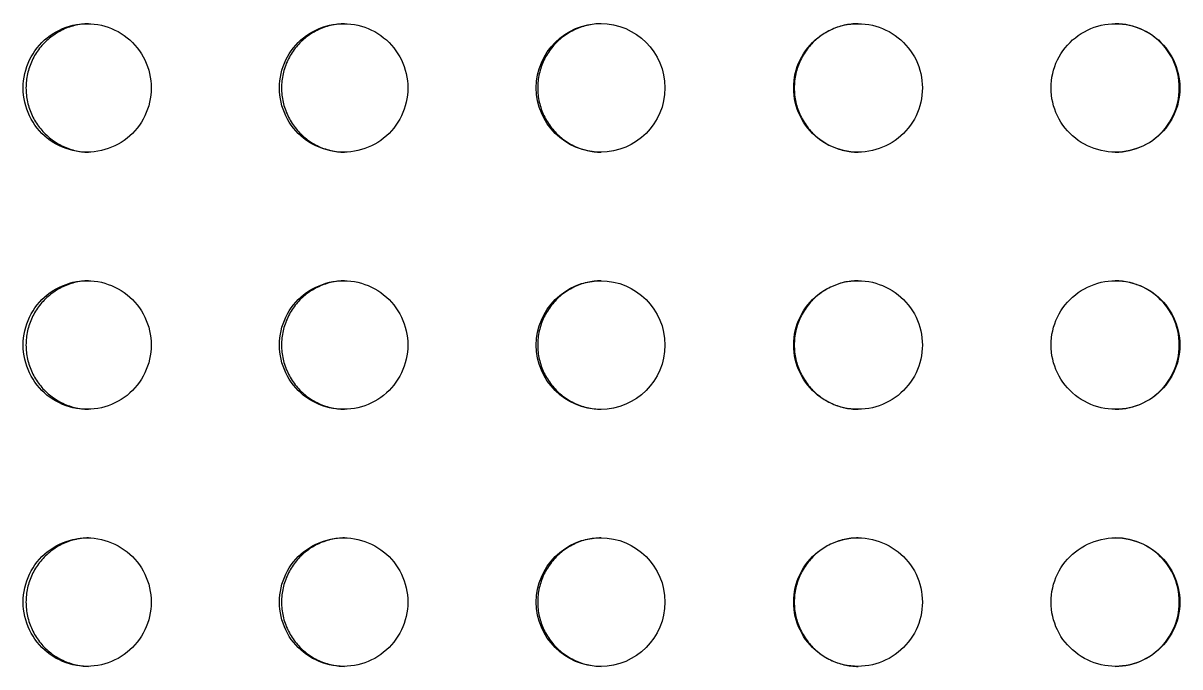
# Model space of a CAD drawing. Extents: x 0 to 246, y 3 to 226.
# Drawn here: x 85.6 to 101.77, y 105 to 114 of the extents above; entities that cross this region are included whole.
import ezdxf

# ---------------------------------------------------------------- set-up
doc = ezdxf.new("R2010")
doc.units = 0
doc.layers.add('LIVELLO_1', color=160, linetype='Continuous')

# ---------------------------------------------------------------- blocks, each defined once
blk = doc.blocks.new('AI9-BLK1')
at = {"layer": 'LIVELLO_1', "color": 7}
for centre in [(-29.177, 2.345), (-29.177, -1.25), (-29.177, -4.843)]:
    blk.add_circle(centre, 0.899, dxfattribs=at)
for points, knots in [([(-37.249, 2.345), (-37.249, 2.211), (-37.217, 2.075), (-37.159, 1.954), (-37.102, 1.833), (-37.016, 1.725), (-36.911, 1.642), (-36.807, 1.558), (-36.684, 1.498), (-36.553, 1.47), (-36.422, 1.438), (-36.286, 1.438), (-36.155, 1.47), (-36.025, 1.498), (-35.901, 1.558), (-35.796, 1.642), (-35.692, 1.725), (-35.606, 1.833), (-35.548, 1.954), (-35.489, 2.075), (-35.459, 2.21), (-35.459, 2.345), (-35.459, 2.479), (-35.489, 2.614), (-35.548, 2.735), (-35.606, 2.856), (-35.692, 2.964), (-35.796, 3.047), (-35.901, 3.131), (-36.025, 3.191), (-36.155, 3.22), (-36.286, 3.25), (-36.422, 3.25), (-36.553, 3.22), (-36.684, 3.19), (-36.807, 3.131), (-36.911, 3.047), (-37.016, 2.964), (-37.102, 2.856), (-37.159, 2.735), (-37.217, 2.614), (-37.249, 2.478), (-37.249, 2.345)], [0, 0, 0, 0, 1, 1, 1, 2, 2, 2, 3, 3, 3, 4, 4, 4, 5, 5, 5, 6, 6, 6, 7, 7, 7, 8, 8, 8, 9, 9, 9, 10, 10, 10, 11, 11, 11, 12, 12, 12, 13, 13, 13, 14, 14, 14, 14]), ([(-36.335, 3.242), (-36.402, 3.241), (-36.468, 3.232), (-36.531, 3.215), (-36.595, 3.201), (-36.656, 3.177), (-36.716, 3.147), (-36.775, 3.117), (-36.83, 3.082), (-36.881, 3.039), (-36.932, 2.997), (-36.979, 2.949), (-37.019, 2.899), (-37.06, 2.847), (-37.095, 2.79), (-37.124, 2.729), (-37.151, 2.669), (-37.173, 2.604), (-37.187, 2.541), (-37.203, 2.477), (-37.209, 2.41), (-37.209, 2.345), (-37.209, 2.278), (-37.203, 2.213), (-37.187, 2.148), (-37.173, 2.082), (-37.151, 2.019), (-37.124, 1.959), (-37.095, 1.899), (-37.06, 1.842), (-37.019, 1.79), (-36.979, 1.738), (-36.933, 1.692), (-36.882, 1.649), (-36.832, 1.607), (-36.775, 1.569), (-36.716, 1.541), (-36.658, 1.51), (-36.595, 1.488), (-36.531, 1.472), (-36.468, 1.455), (-36.402, 1.447), (-36.335, 1.447)], [0, 0, 0, 0, 1, 1, 1, 2, 2, 2, 3, 3, 3, 4, 4, 4, 5, 5, 5, 6, 6, 6, 7, 7, 7, 8, 8, 8, 9, 9, 9, 10, 10, 10, 11, 11, 11, 12, 12, 12, 13, 13, 13, 14, 14, 14, 14]), ([(-33.666, 2.345), (-33.666, 2.211), (-33.636, 2.075), (-33.577, 1.954), (-33.519, 1.833), (-33.433, 1.725), (-33.329, 1.642), (-33.224, 1.558), (-33.1, 1.498), (-32.969, 1.47), (-32.838, 1.438), (-32.7, 1.438), (-32.569, 1.47), (-32.439, 1.498), (-32.314, 1.558), (-32.21, 1.642), (-32.105, 1.725), (-32.019, 1.833), (-31.961, 1.954), (-31.902, 2.075), (-31.872, 2.21), (-31.872, 2.345), (-31.872, 2.479), (-31.902, 2.614), (-31.961, 2.735), (-32.019, 2.856), (-32.105, 2.964), (-32.21, 3.047), (-32.314, 3.131), (-32.439, 3.191), (-32.569, 3.22), (-32.7, 3.25), (-32.838, 3.25), (-32.969, 3.22), (-33.1, 3.19), (-33.224, 3.131), (-33.329, 3.047), (-33.433, 2.964), (-33.519, 2.856), (-33.577, 2.735), (-33.636, 2.614), (-33.666, 2.478), (-33.666, 2.345)], [0, 0, 0, 0, 1, 1, 1, 2, 2, 2, 3, 3, 3, 4, 4, 4, 5, 5, 5, 6, 6, 6, 7, 7, 7, 8, 8, 8, 9, 9, 9, 10, 10, 10, 11, 11, 11, 12, 12, 12, 13, 13, 13, 14, 14, 14, 14]), ([(-32.755, 3.242), (-32.821, 3.242), (-32.887, 3.232), (-32.953, 3.217), (-33.017, 3.202), (-33.079, 3.178), (-33.139, 3.149), (-33.199, 3.119), (-33.254, 3.084), (-33.307, 3.042), (-33.358, 2.999), (-33.404, 2.953), (-33.446, 2.901), (-33.487, 2.848), (-33.521, 2.791), (-33.55, 2.731), (-33.579, 2.67), (-33.6, 2.606), (-33.616, 2.541), (-33.629, 2.477), (-33.637, 2.41), (-33.637, 2.345), (-33.637, 2.278), (-33.629, 2.213), (-33.616, 2.145), (-33.6, 2.081), (-33.579, 2.019), (-33.55, 1.958), (-33.521, 1.898), (-33.487, 1.841), (-33.446, 1.789), (-33.404, 1.736), (-33.358, 1.689), (-33.307, 1.647), (-33.256, 1.604), (-33.199, 1.568), (-33.14, 1.539), (-33.081, 1.508), (-33.017, 1.487), (-32.953, 1.471), (-32.889, 1.455), (-32.823, 1.447), (-32.757, 1.445)], [0, 0, 0, 0, 1, 1, 1, 2, 2, 2, 3, 3, 3, 4, 4, 4, 5, 5, 5, 6, 6, 6, 7, 7, 7, 8, 8, 8, 9, 9, 9, 10, 10, 10, 11, 11, 11, 12, 12, 12, 13, 13, 13, 14, 14, 14, 14]), ([(-29.169, 3.242), (-29.235, 3.242), (-29.302, 3.233), (-29.367, 3.218), (-29.432, 3.203), (-29.494, 3.179), (-29.554, 3.151), (-29.615, 3.121), (-29.672, 3.085), (-29.723, 3.043), (-29.775, 3.002), (-29.822, 2.954), (-29.863, 2.902), (-29.904, 2.849), (-29.941, 2.793), (-29.97, 2.732), (-29.999, 2.671), (-30.02, 2.608), (-30.034, 2.541), (-30.049, 2.477), (-30.057, 2.41), (-30.057, 2.345), (-30.057, 2.278), (-30.049, 2.211), (-30.034, 2.145), (-30.02, 2.081), (-29.999, 2.017), (-29.97, 1.957), (-29.941, 1.896), (-29.904, 1.84), (-29.863, 1.787), (-29.822, 1.735), (-29.775, 1.686), (-29.723, 1.646), (-29.672, 1.603), (-29.615, 1.566), (-29.554, 1.537), (-29.495, 1.507), (-29.432, 1.486), (-29.367, 1.471), (-29.302, 1.453), (-29.235, 1.447), (-29.169, 1.445)], [0, 0, 0, 0, 1, 1, 1, 2, 2, 2, 3, 3, 3, 4, 4, 4, 5, 5, 5, 6, 6, 6, 7, 7, 7, 8, 8, 8, 9, 9, 9, 10, 10, 10, 11, 11, 11, 12, 12, 12, 13, 13, 13, 14, 14, 14, 14]), ([(-26.479, 2.345), (-26.479, 2.211), (-26.449, 2.075), (-26.39, 1.954), (-26.332, 1.833), (-26.246, 1.725), (-26.14, 1.642), (-26.036, 1.558), (-25.911, 1.498), (-25.781, 1.47), (-25.648, 1.438), (-25.511, 1.438), (-25.379, 1.47), (-25.248, 1.498), (-25.124, 1.558), (-25.019, 1.642), (-24.914, 1.725), (-24.828, 1.833), (-24.769, 1.954), (-24.711, 2.075), (-24.68, 2.21), (-24.68, 2.345), (-24.68, 2.479), (-24.711, 2.614), (-24.769, 2.735), (-24.828, 2.856), (-24.914, 2.964), (-25.019, 3.047), (-25.124, 3.131), (-25.248, 3.191), (-25.379, 3.22), (-25.511, 3.25), (-25.648, 3.25), (-25.781, 3.22), (-25.911, 3.19), (-26.036, 3.131), (-26.14, 3.047), (-26.246, 2.964), (-26.332, 2.856), (-26.39, 2.735), (-26.449, 2.614), (-26.479, 2.478), (-26.479, 2.345)], [0, 0, 0, 0, 1, 1, 1, 2, 2, 2, 3, 3, 3, 4, 4, 4, 5, 5, 5, 6, 6, 6, 7, 7, 7, 8, 8, 8, 9, 9, 9, 10, 10, 10, 11, 11, 11, 12, 12, 12, 13, 13, 13, 14, 14, 14, 14]), ([(-25.577, 3.242), (-25.643, 3.242), (-25.71, 3.234), (-25.775, 3.22), (-25.841, 3.205), (-25.904, 3.182), (-25.965, 3.152), (-26.025, 3.122), (-26.082, 3.088), (-26.134, 3.046), (-26.187, 3.003), (-26.234, 2.957), (-26.275, 2.904), (-26.318, 2.852), (-26.354, 2.794), (-26.383, 2.734), (-26.412, 2.673), (-26.434, 2.61), (-26.449, 2.542), (-26.463, 2.478), (-26.471, 2.41), (-26.471, 2.345), (-26.471, 2.277), (-26.463, 2.211), (-26.449, 2.144), (-26.434, 2.079), (-26.412, 2.016), (-26.383, 1.956), (-26.354, 1.895), (-26.318, 1.837), (-26.275, 1.784), (-26.234, 1.732), (-26.187, 1.683), (-26.134, 1.643), (-26.082, 1.601), (-26.025, 1.564), (-25.965, 1.535), (-25.904, 1.506), (-25.841, 1.484), (-25.776, 1.47), (-25.71, 1.453), (-25.644, 1.447), (-25.577, 1.445)], [0, 0, 0, 0, 1, 1, 1, 2, 2, 2, 3, 3, 3, 4, 4, 4, 5, 5, 5, 6, 6, 6, 7, 7, 7, 8, 8, 8, 9, 9, 9, 10, 10, 10, 11, 11, 11, 12, 12, 12, 13, 13, 13, 14, 14, 14, 14]), ([(-22.882, 2.345), (-22.882, 2.211), (-22.85, 2.075), (-22.792, 1.954), (-22.733, 1.833), (-22.647, 1.725), (-22.541, 1.642), (-22.436, 1.558), (-22.312, 1.498), (-22.181, 1.47), (-22.05, 1.438), (-21.912, 1.438), (-21.782, 1.47), (-21.651, 1.498), (-21.525, 1.558), (-21.42, 1.642), (-21.315, 1.725), (-21.229, 1.833), (-21.171, 1.954), (-21.111, 2.075), (-21.081, 2.21), (-21.081, 2.345), (-21.081, 2.479), (-21.113, 2.614), (-21.171, 2.735), (-21.229, 2.856), (-21.315, 2.964), (-21.42, 3.047), (-21.525, 3.131), (-21.651, 3.191), (-21.782, 3.22), (-21.912, 3.25), (-22.05, 3.25), (-22.181, 3.22), (-22.312, 3.19), (-22.436, 3.131), (-22.541, 3.047), (-22.647, 2.964), (-22.733, 2.856), (-22.792, 2.735), (-22.85, 2.614), (-22.882, 2.478), (-22.882, 2.345)], [0, 0, 0, 0, 1, 1, 1, 2, 2, 2, 3, 3, 3, 4, 4, 4, 5, 5, 5, 6, 6, 6, 7, 7, 7, 8, 8, 8, 9, 9, 9, 10, 10, 10, 11, 11, 11, 12, 12, 12, 13, 13, 13, 14, 14, 14, 14]), ([(-21.984, 1.445), (-21.852, 1.447), (-21.717, 1.477), (-21.595, 1.535), (-21.474, 1.593), (-21.366, 1.68), (-21.284, 1.784), (-21.201, 1.889), (-21.14, 2.013), (-21.111, 2.144), (-21.081, 2.276), (-21.081, 2.413), (-21.111, 2.542), (-21.14, 2.674), (-21.2, 2.798), (-21.284, 2.903), (-21.366, 3.007), (-21.474, 3.094), (-21.595, 3.152), (-21.717, 3.211), (-21.85, 3.242), (-21.984, 3.242)], [0, 0, 0, 0, 1, 1, 1, 2, 2, 2, 3, 3, 3, 4, 4, 4, 5, 5, 5, 6, 6, 6, 7, 7, 7, 7]), ([(-37.249, -1.25), (-37.249, -1.383), (-37.217, -1.518), (-37.159, -1.639), (-37.102, -1.761), (-37.016, -1.868), (-36.911, -1.953), (-36.807, -2.035), (-36.684, -2.095), (-36.553, -2.126), (-36.422, -2.154), (-36.286, -2.154), (-36.155, -2.126), (-36.025, -2.095), (-35.901, -2.035), (-35.796, -1.953), (-35.692, -1.868), (-35.606, -1.761), (-35.548, -1.639), (-35.489, -1.518), (-35.459, -1.384), (-35.459, -1.25), (-35.459, -1.115), (-35.489, -0.981), (-35.548, -0.859), (-35.606, -0.738), (-35.692, -0.631), (-35.796, -0.547), (-35.901, -0.464), (-36.025, -0.403), (-36.155, -0.373), (-36.286, -0.344), (-36.422, -0.344), (-36.553, -0.373), (-36.684, -0.404), (-36.807, -0.464), (-36.911, -0.547), (-37.016, -0.631), (-37.102, -0.738), (-37.159, -0.859), (-37.217, -0.981), (-37.249, -1.115), (-37.249, -1.25)], [0, 0, 0, 0, 1, 1, 1, 2, 2, 2, 3, 3, 3, 4, 4, 4, 5, 5, 5, 6, 6, 6, 7, 7, 7, 8, 8, 8, 9, 9, 9, 10, 10, 10, 11, 11, 11, 12, 12, 12, 13, 13, 13, 14, 14, 14, 14]), ([(-36.335, -0.352), (-36.402, -0.353), (-36.468, -0.361), (-36.531, -0.377), (-36.595, -0.394), (-36.656, -0.416), (-36.716, -0.447), (-36.775, -0.476), (-36.83, -0.512), (-36.881, -0.555), (-36.932, -0.595), (-36.979, -0.644), (-37.019, -0.695), (-37.06, -0.748), (-37.095, -0.806), (-37.124, -0.865), (-37.151, -0.925), (-37.173, -0.989), (-37.187, -1.052), (-37.203, -1.116), (-37.209, -1.183), (-37.209, -1.25), (-37.209, -1.316), (-37.203, -1.382), (-37.187, -1.446), (-37.173, -1.511), (-37.151, -1.574), (-37.124, -1.633), (-37.095, -1.694), (-37.06, -1.751), (-37.019, -1.803), (-36.979, -1.855), (-36.933, -1.903), (-36.882, -1.946), (-36.832, -1.986), (-36.775, -2.024), (-36.716, -2.053), (-36.658, -2.083), (-36.595, -2.107), (-36.531, -2.122), (-36.468, -2.138), (-36.402, -2.146), (-36.335, -2.148)], [0, 0, 0, 0, 1, 1, 1, 2, 2, 2, 3, 3, 3, 4, 4, 4, 5, 5, 5, 6, 6, 6, 7, 7, 7, 8, 8, 8, 9, 9, 9, 10, 10, 10, 11, 11, 11, 12, 12, 12, 13, 13, 13, 14, 14, 14, 14]), ([(-33.666, -1.25), (-33.666, -1.383), (-33.636, -1.518), (-33.577, -1.639), (-33.519, -1.761), (-33.433, -1.868), (-33.329, -1.953), (-33.224, -2.035), (-33.1, -2.095), (-32.969, -2.126), (-32.838, -2.154), (-32.7, -2.154), (-32.569, -2.126), (-32.439, -2.095), (-32.314, -2.035), (-32.21, -1.953), (-32.105, -1.868), (-32.019, -1.761), (-31.961, -1.639), (-31.902, -1.518), (-31.872, -1.384), (-31.872, -1.25), (-31.872, -1.115), (-31.902, -0.981), (-31.961, -0.859), (-32.019, -0.738), (-32.105, -0.631), (-32.21, -0.547), (-32.314, -0.464), (-32.439, -0.403), (-32.569, -0.373), (-32.7, -0.344), (-32.838, -0.344), (-32.969, -0.373), (-33.1, -0.404), (-33.224, -0.464), (-33.329, -0.547), (-33.433, -0.631), (-33.519, -0.738), (-33.577, -0.859), (-33.636, -0.981), (-33.666, -1.115), (-33.666, -1.25)], [0, 0, 0, 0, 1, 1, 1, 2, 2, 2, 3, 3, 3, 4, 4, 4, 5, 5, 5, 6, 6, 6, 7, 7, 7, 8, 8, 8, 9, 9, 9, 10, 10, 10, 11, 11, 11, 12, 12, 12, 13, 13, 13, 14, 14, 14, 14]), ([(-32.755, -0.352), (-32.821, -0.352), (-32.887, -0.361), (-32.953, -0.376), (-33.017, -0.392), (-33.079, -0.415), (-33.139, -0.445), (-33.199, -0.474), (-33.254, -0.511), (-33.307, -0.551), (-33.358, -0.593), (-33.404, -0.641), (-33.446, -0.694), (-33.487, -0.746), (-33.521, -0.803), (-33.55, -0.864), (-33.579, -0.924), (-33.6, -0.987), (-33.616, -1.052), (-33.629, -1.116), (-33.637, -1.183), (-33.637, -1.25), (-33.637, -1.316), (-33.629, -1.382), (-33.616, -1.447), (-33.6, -1.511), (-33.579, -1.576), (-33.55, -1.635), (-33.521, -1.695), (-33.487, -1.752), (-33.446, -1.804), (-33.404, -1.857), (-33.358, -1.905), (-33.307, -1.947), (-33.256, -1.99), (-33.199, -2.025), (-33.14, -2.055), (-33.081, -2.084), (-33.017, -2.107), (-32.953, -2.123), (-32.889, -2.138), (-32.823, -2.146), (-32.757, -2.148)], [0, 0, 0, 0, 1, 1, 1, 2, 2, 2, 3, 3, 3, 4, 4, 4, 5, 5, 5, 6, 6, 6, 7, 7, 7, 8, 8, 8, 9, 9, 9, 10, 10, 10, 11, 11, 11, 12, 12, 12, 13, 13, 13, 14, 14, 14, 14]), ([(-29.169, -0.352), (-29.235, -0.352), (-29.302, -0.36), (-29.367, -0.375), (-29.432, -0.391), (-29.494, -0.414), (-29.554, -0.443), (-29.615, -0.473), (-29.672, -0.508), (-29.723, -0.55), (-29.775, -0.591), (-29.822, -0.64), (-29.863, -0.692), (-29.904, -0.745), (-29.941, -0.802), (-29.97, -0.862), (-29.999, -0.923), (-30.02, -0.986), (-30.034, -1.051), (-30.049, -1.116), (-30.057, -1.183), (-30.057, -1.25), (-30.057, -1.316), (-30.049, -1.383), (-30.034, -1.447), (-30.02, -1.512), (-29.999, -1.576), (-29.97, -1.636), (-29.941, -1.697), (-29.904, -1.753), (-29.863, -1.806), (-29.822, -1.858), (-29.775, -1.907), (-29.723, -1.948), (-29.672, -1.991), (-29.615, -2.027), (-29.554, -2.056), (-29.495, -2.086), (-29.432, -2.109), (-29.367, -2.123), (-29.302, -2.14), (-29.235, -2.146), (-29.169, -2.148)], [0, 0, 0, 0, 1, 1, 1, 2, 2, 2, 3, 3, 3, 4, 4, 4, 5, 5, 5, 6, 6, 6, 7, 7, 7, 8, 8, 8, 9, 9, 9, 10, 10, 10, 11, 11, 11, 12, 12, 12, 13, 13, 13, 14, 14, 14, 14]), ([(-26.479, -1.25), (-26.479, -1.383), (-26.449, -1.518), (-26.39, -1.639), (-26.332, -1.761), (-26.246, -1.868), (-26.14, -1.953), (-26.036, -2.036), (-25.911, -2.095), (-25.781, -2.126), (-25.648, -2.154), (-25.511, -2.154), (-25.379, -2.126), (-25.248, -2.095), (-25.124, -2.036), (-25.019, -1.953), (-24.914, -1.868), (-24.828, -1.761), (-24.769, -1.639), (-24.711, -1.518), (-24.68, -1.384), (-24.68, -1.25), (-24.68, -1.115), (-24.711, -0.981), (-24.769, -0.859), (-24.828, -0.738), (-24.914, -0.631), (-25.019, -0.547), (-25.124, -0.464), (-25.248, -0.403), (-25.379, -0.373), (-25.511, -0.344), (-25.648, -0.344), (-25.781, -0.373), (-25.911, -0.404), (-26.036, -0.464), (-26.14, -0.547), (-26.246, -0.631), (-26.332, -0.738), (-26.39, -0.859), (-26.449, -0.981), (-26.479, -1.115), (-26.479, -1.25)], [0, 0, 0, 0, 1, 1, 1, 2, 2, 2, 3, 3, 3, 4, 4, 4, 5, 5, 5, 6, 6, 6, 7, 7, 7, 8, 8, 8, 9, 9, 9, 10, 10, 10, 11, 11, 11, 12, 12, 12, 13, 13, 13, 14, 14, 14, 14]), ([(-25.577, -0.352), (-25.643, -0.352), (-25.71, -0.36), (-25.775, -0.373), (-25.841, -0.389), (-25.904, -0.413), (-25.965, -0.442), (-26.025, -0.47), (-26.082, -0.507), (-26.134, -0.547), (-26.187, -0.59), (-26.234, -0.637), (-26.275, -0.691), (-26.318, -0.744), (-26.354, -0.8), (-26.383, -0.861), (-26.412, -0.921), (-26.434, -0.984), (-26.449, -1.051), (-26.463, -1.115), (-26.471, -1.183), (-26.471, -1.25), (-26.471, -1.317), (-26.463, -1.383), (-26.449, -1.449), (-26.434, -1.514), (-26.412, -1.577), (-26.383, -1.637), (-26.354, -1.698), (-26.318, -1.756), (-26.275, -1.809), (-26.234, -1.861), (-26.187, -1.909), (-26.134, -1.951), (-26.082, -1.994), (-26.025, -2.028), (-25.965, -2.059), (-25.904, -2.087), (-25.841, -2.111), (-25.776, -2.125), (-25.71, -2.14), (-25.644, -2.148), (-25.577, -2.148)], [0, 0, 0, 0, 1, 1, 1, 2, 2, 2, 3, 3, 3, 4, 4, 4, 5, 5, 5, 6, 6, 6, 7, 7, 7, 8, 8, 8, 9, 9, 9, 10, 10, 10, 11, 11, 11, 12, 12, 12, 13, 13, 13, 14, 14, 14, 14]), ([(-22.882, -1.25), (-22.882, -1.383), (-22.85, -1.518), (-22.792, -1.639), (-22.733, -1.761), (-22.647, -1.868), (-22.541, -1.953), (-22.436, -2.036), (-22.312, -2.095), (-22.181, -2.126), (-22.05, -2.154), (-21.912, -2.154), (-21.782, -2.126), (-21.651, -2.095), (-21.525, -2.036), (-21.42, -1.953), (-21.315, -1.868), (-21.229, -1.761), (-21.171, -1.639), (-21.111, -1.518), (-21.081, -1.384), (-21.081, -1.25), (-21.081, -1.115), (-21.113, -0.981), (-21.171, -0.859), (-21.229, -0.738), (-21.315, -0.631), (-21.42, -0.547), (-21.525, -0.464), (-21.651, -0.403), (-21.782, -0.373), (-21.912, -0.344), (-22.05, -0.344), (-22.181, -0.373), (-22.312, -0.404), (-22.436, -0.464), (-22.541, -0.547), (-22.647, -0.631), (-22.733, -0.738), (-22.792, -0.859), (-22.85, -0.981), (-22.882, -1.115), (-22.882, -1.25)], [0, 0, 0, 0, 1, 1, 1, 2, 2, 2, 3, 3, 3, 4, 4, 4, 5, 5, 5, 6, 6, 6, 7, 7, 7, 8, 8, 8, 9, 9, 9, 10, 10, 10, 11, 11, 11, 12, 12, 12, 13, 13, 13, 14, 14, 14, 14]), ([(-21.984, -2.148), (-21.852, -2.148), (-21.717, -2.116), (-21.595, -2.059), (-21.474, -1.999), (-21.366, -1.913), (-21.284, -1.809), (-21.201, -1.705), (-21.14, -1.579), (-21.111, -1.449), (-21.081, -1.318), (-21.081, -1.181), (-21.111, -1.051), (-21.14, -0.92), (-21.2, -0.796), (-21.284, -0.691), (-21.366, -0.586), (-21.474, -0.5), (-21.595, -0.442), (-21.717, -0.383), (-21.85, -0.352), (-21.984, -0.352)], [0, 0, 0, 0, 1, 1, 1, 2, 2, 2, 3, 3, 3, 4, 4, 4, 5, 5, 5, 6, 6, 6, 7, 7, 7, 7]), ([(-37.249, -4.843), (-37.249, -4.977), (-37.217, -5.112), (-37.159, -5.233), (-37.102, -5.354), (-37.016, -5.462), (-36.911, -5.545), (-36.807, -5.63), (-36.684, -5.689), (-36.553, -5.719), (-36.422, -5.749), (-36.286, -5.749), (-36.155, -5.719), (-36.025, -5.689), (-35.901, -5.63), (-35.796, -5.545), (-35.692, -5.462), (-35.606, -5.354), (-35.548, -5.233), (-35.489, -5.112), (-35.459, -4.979), (-35.459, -4.843), (-35.459, -4.709), (-35.489, -4.575), (-35.548, -4.452), (-35.606, -4.331), (-35.692, -4.223), (-35.796, -4.141), (-35.901, -4.058), (-36.025, -3.997), (-36.155, -3.968), (-36.286, -3.937), (-36.422, -3.937), (-36.553, -3.968), (-36.684, -3.997), (-36.807, -4.058), (-36.911, -4.141), (-37.016, -4.223), (-37.102, -4.331), (-37.159, -4.452), (-37.217, -4.576), (-37.249, -4.709), (-37.249, -4.843)], [0, 0, 0, 0, 1, 1, 1, 2, 2, 2, 3, 3, 3, 4, 4, 4, 5, 5, 5, 6, 6, 6, 7, 7, 7, 8, 8, 8, 9, 9, 9, 10, 10, 10, 11, 11, 11, 12, 12, 12, 13, 13, 13, 14, 14, 14, 14]), ([(-36.335, -3.946), (-36.402, -3.947), (-36.468, -3.955), (-36.531, -3.972), (-36.595, -3.986), (-36.656, -4.011), (-36.716, -4.039), (-36.775, -4.07), (-36.83, -4.105), (-36.881, -4.148), (-36.932, -4.19), (-36.979, -4.238), (-37.019, -4.291), (-37.06, -4.34), (-37.095, -4.398), (-37.124, -4.459), (-37.151, -4.519), (-37.173, -4.583), (-37.187, -4.646), (-37.203, -4.711), (-37.209, -4.778), (-37.209, -4.843), (-37.209, -4.908), (-37.203, -4.976), (-37.187, -5.04), (-37.173, -5.105), (-37.151, -5.169), (-37.124, -5.227), (-37.095, -5.288), (-37.06, -5.345), (-37.019, -5.397), (-36.979, -5.45), (-36.933, -5.498), (-36.882, -5.539), (-36.832, -5.58), (-36.775, -5.617), (-36.716, -5.646), (-36.658, -5.676), (-36.595, -5.7), (-36.531, -5.715), (-36.468, -5.732), (-36.402, -5.74), (-36.335, -5.742)], [0, 0, 0, 0, 1, 1, 1, 2, 2, 2, 3, 3, 3, 4, 4, 4, 5, 5, 5, 6, 6, 6, 7, 7, 7, 8, 8, 8, 9, 9, 9, 10, 10, 10, 11, 11, 11, 12, 12, 12, 13, 13, 13, 14, 14, 14, 14]), ([(-33.666, -4.843), (-33.666, -4.977), (-33.636, -5.112), (-33.577, -5.233), (-33.519, -5.356), (-33.433, -5.462), (-33.329, -5.545), (-33.224, -5.63), (-33.1, -5.689), (-32.969, -5.719), (-32.838, -5.749), (-32.7, -5.749), (-32.569, -5.719), (-32.439, -5.689), (-32.314, -5.63), (-32.21, -5.545), (-32.105, -5.462), (-32.019, -5.354), (-31.961, -5.233), (-31.902, -5.112), (-31.872, -4.979), (-31.872, -4.843), (-31.872, -4.709), (-31.902, -4.575), (-31.961, -4.452), (-32.019, -4.331), (-32.105, -4.223), (-32.21, -4.141), (-32.314, -4.058), (-32.439, -3.997), (-32.569, -3.968), (-32.7, -3.937), (-32.838, -3.937), (-32.969, -3.968), (-33.1, -3.997), (-33.224, -4.058), (-33.329, -4.141), (-33.433, -4.223), (-33.519, -4.331), (-33.577, -4.452), (-33.636, -4.576), (-33.666, -4.709), (-33.666, -4.843)], [0, 0, 0, 0, 1, 1, 1, 2, 2, 2, 3, 3, 3, 4, 4, 4, 5, 5, 5, 6, 6, 6, 7, 7, 7, 8, 8, 8, 9, 9, 9, 10, 10, 10, 11, 11, 11, 12, 12, 12, 13, 13, 13, 14, 14, 14, 14]), ([(-32.755, -3.946), (-32.821, -3.947), (-32.887, -3.954), (-32.953, -3.97), (-33.017, -3.985), (-33.079, -4.009), (-33.139, -4.037), (-33.199, -4.067), (-33.254, -4.104), (-33.307, -4.145), (-33.358, -4.187), (-33.404, -4.236), (-33.446, -4.288), (-33.487, -4.339), (-33.521, -4.397), (-33.55, -4.456), (-33.579, -4.518), (-33.6, -4.581), (-33.616, -4.646), (-33.629, -4.711), (-33.637, -4.776), (-33.637, -4.843), (-33.637, -4.908), (-33.629, -4.977), (-33.616, -5.04), (-33.6, -5.106), (-33.579, -5.17), (-33.55, -5.229), (-33.521, -5.289), (-33.487, -5.346), (-33.446, -5.399), (-33.404, -5.451), (-33.358, -5.5), (-33.307, -5.54), (-33.256, -5.583), (-33.199, -5.619), (-33.14, -5.648), (-33.081, -5.678), (-33.017, -5.701), (-32.953, -5.716), (-32.889, -5.732), (-32.823, -5.74), (-32.757, -5.742)], [0, 0, 0, 0, 1, 1, 1, 2, 2, 2, 3, 3, 3, 4, 4, 4, 5, 5, 5, 6, 6, 6, 7, 7, 7, 8, 8, 8, 9, 9, 9, 10, 10, 10, 11, 11, 11, 12, 12, 12, 13, 13, 13, 14, 14, 14, 14]), ([(-29.169, -3.946), (-29.235, -3.946), (-29.302, -3.954), (-29.367, -3.969), (-29.432, -3.984), (-29.494, -4.006), (-29.554, -4.036), (-29.615, -4.066), (-29.672, -4.101), (-29.723, -4.144), (-29.775, -4.186), (-29.822, -4.234), (-29.863, -4.287), (-29.904, -4.338), (-29.941, -4.394), (-29.97, -4.455), (-29.999, -4.517), (-30.02, -4.58), (-30.034, -4.645), (-30.049, -4.711), (-30.057, -4.776), (-30.057, -4.843), (-30.057, -4.908), (-30.049, -4.977), (-30.034, -5.042), (-30.02, -5.106), (-29.999, -5.171), (-29.97, -5.23), (-29.941, -5.291), (-29.904, -5.349), (-29.863, -5.401), (-29.822, -5.452), (-29.775, -5.501), (-29.723, -5.541), (-29.672, -5.584), (-29.615, -5.621), (-29.554, -5.649), (-29.495, -5.68), (-29.432, -5.703), (-29.367, -5.716), (-29.302, -5.732), (-29.235, -5.74), (-29.169, -5.742)], [0, 0, 0, 0, 1, 1, 1, 2, 2, 2, 3, 3, 3, 4, 4, 4, 5, 5, 5, 6, 6, 6, 7, 7, 7, 8, 8, 8, 9, 9, 9, 10, 10, 10, 11, 11, 11, 12, 12, 12, 13, 13, 13, 14, 14, 14, 14]), ([(-26.479, -4.843), (-26.479, -4.977), (-26.449, -5.112), (-26.39, -5.233), (-26.332, -5.356), (-26.246, -5.462), (-26.14, -5.545), (-26.036, -5.63), (-25.911, -5.689), (-25.781, -5.719), (-25.648, -5.749), (-25.511, -5.749), (-25.379, -5.719), (-25.248, -5.689), (-25.124, -5.63), (-25.019, -5.545), (-24.914, -5.462), (-24.828, -5.354), (-24.769, -5.233), (-24.711, -5.112), (-24.68, -4.979), (-24.68, -4.843), (-24.68, -4.709), (-24.711, -4.575), (-24.769, -4.452), (-24.828, -4.331), (-24.914, -4.223), (-25.019, -4.141), (-25.124, -4.058), (-25.248, -3.997), (-25.379, -3.968), (-25.511, -3.937), (-25.648, -3.937), (-25.781, -3.968), (-25.911, -3.997), (-26.036, -4.058), (-26.14, -4.141), (-26.246, -4.223), (-26.332, -4.331), (-26.39, -4.452), (-26.449, -4.575), (-26.479, -4.709), (-26.479, -4.843)], [0, 0, 0, 0, 1, 1, 1, 2, 2, 2, 3, 3, 3, 4, 4, 4, 5, 5, 5, 6, 6, 6, 7, 7, 7, 8, 8, 8, 9, 9, 9, 10, 10, 10, 11, 11, 11, 12, 12, 12, 13, 13, 13, 14, 14, 14, 14]), ([(-25.577, -3.946), (-25.643, -3.946), (-25.71, -3.953), (-25.775, -3.968), (-25.841, -3.982), (-25.904, -4.006), (-25.965, -4.035), (-26.025, -4.064), (-26.082, -4.099), (-26.134, -4.141), (-26.187, -4.184), (-26.234, -4.233), (-26.275, -4.284), (-26.318, -4.337), (-26.354, -4.393), (-26.383, -4.454), (-26.412, -4.514), (-26.434, -4.58), (-26.449, -4.645), (-26.463, -4.709), (-26.471, -4.776), (-26.471, -4.843), (-26.471, -4.91), (-26.463, -4.977), (-26.449, -5.043), (-26.434, -5.108), (-26.412, -5.171), (-26.383, -5.232), (-26.354, -5.292), (-26.318, -5.35), (-26.275, -5.402), (-26.234, -5.455), (-26.187, -5.502), (-26.134, -5.544), (-26.082, -5.587), (-26.025, -5.622), (-25.965, -5.652), (-25.904, -5.681), (-25.841, -5.703), (-25.776, -5.718), (-25.71, -5.734), (-25.644, -5.742), (-25.577, -5.742)], [0, 0, 0, 0, 1, 1, 1, 2, 2, 2, 3, 3, 3, 4, 4, 4, 5, 5, 5, 6, 6, 6, 7, 7, 7, 8, 8, 8, 9, 9, 9, 10, 10, 10, 11, 11, 11, 12, 12, 12, 13, 13, 13, 14, 14, 14, 14]), ([(-22.882, -4.843), (-22.882, -4.977), (-22.85, -5.112), (-22.792, -5.233), (-22.733, -5.356), (-22.647, -5.462), (-22.541, -5.545), (-22.436, -5.63), (-22.312, -5.689), (-22.181, -5.719), (-22.05, -5.749), (-21.912, -5.749), (-21.782, -5.719), (-21.651, -5.689), (-21.525, -5.63), (-21.42, -5.545), (-21.315, -5.462), (-21.229, -5.354), (-21.171, -5.233), (-21.111, -5.112), (-21.081, -4.979), (-21.081, -4.843), (-21.081, -4.709), (-21.113, -4.575), (-21.171, -4.452), (-21.229, -4.331), (-21.315, -4.223), (-21.42, -4.141), (-21.525, -4.058), (-21.651, -3.997), (-21.782, -3.968), (-21.912, -3.937), (-22.05, -3.937), (-22.181, -3.968), (-22.312, -3.997), (-22.436, -4.058), (-22.541, -4.141), (-22.647, -4.223), (-22.733, -4.331), (-22.792, -4.452), (-22.85, -4.575), (-22.882, -4.709), (-22.882, -4.843)], [0, 0, 0, 0, 1, 1, 1, 2, 2, 2, 3, 3, 3, 4, 4, 4, 5, 5, 5, 6, 6, 6, 7, 7, 7, 8, 8, 8, 9, 9, 9, 10, 10, 10, 11, 11, 11, 12, 12, 12, 13, 13, 13, 14, 14, 14, 14]), ([(-21.984, -5.742), (-21.852, -5.742), (-21.717, -5.709), (-21.595, -5.652), (-21.474, -5.592), (-21.366, -5.508), (-21.284, -5.402), (-21.201, -5.298), (-21.14, -5.174), (-21.111, -5.043), (-21.081, -4.911), (-21.081, -4.775), (-21.111, -4.645), (-21.14, -4.513), (-21.2, -4.389), (-21.284, -4.284), (-21.366, -4.179), (-21.474, -4.093), (-21.595, -4.035), (-21.717, -3.976), (-21.85, -3.946), (-21.984, -3.946)], [0, 0, 0, 0, 1, 1, 1, 2, 2, 2, 3, 3, 3, 4, 4, 4, 5, 5, 5, 6, 6, 6, 7, 7, 7, 7])]:
    blk.add_open_spline(points, degree=3, knots=knots, dxfattribs=at)

msp = doc.modelspace()

# ---------------------------------------------------------------- block references
at = {"layer": 'LIVELLO_1', "color": 7}
msp.add_blockref('AI9-BLK1', (122.848832, 110.752757), dxfattribs=at)

doc.saveas('drawing.dxf')
